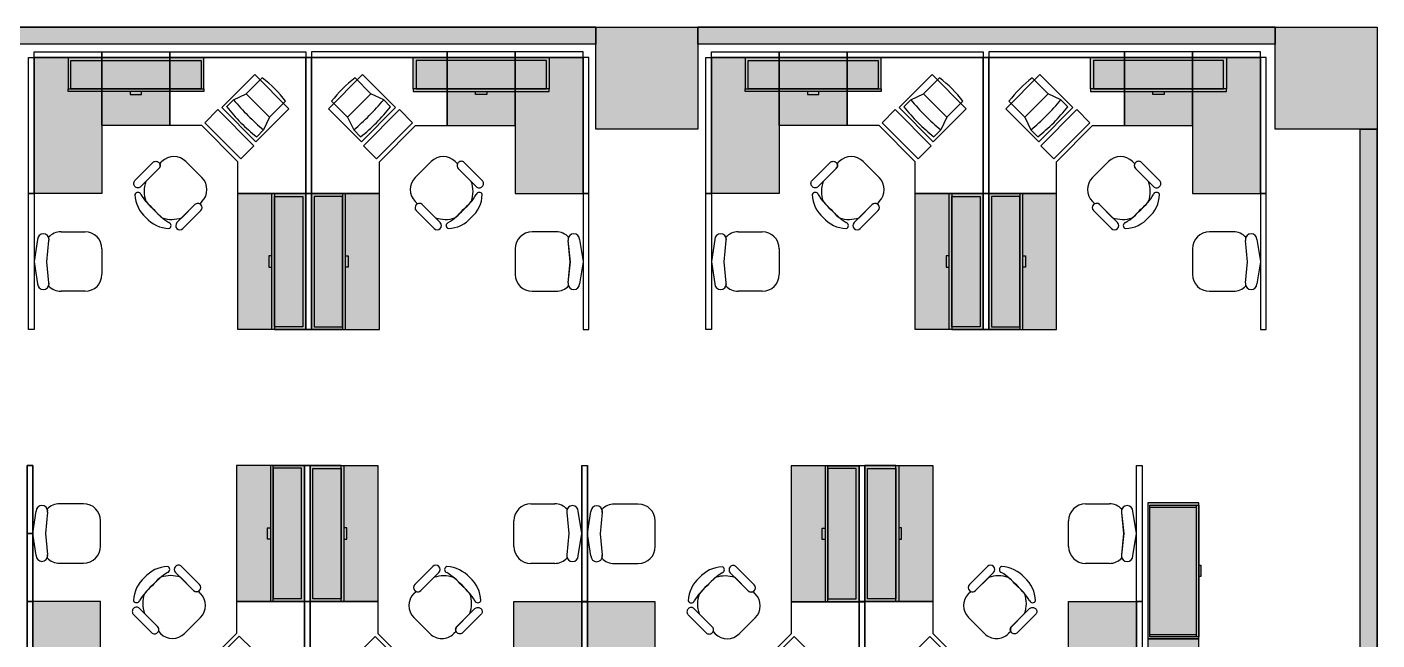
# Model space of a CAD drawing. Extents: x 3 to 120, y 2 to 103.
# Drawn here: x 80.25 to 120, y 26.97 to 45 of the extents above; entities that cross this region are included whole.
import ezdxf

# ---------------------------------------------------------------- set-up
doc = ezdxf.new("R2010")
doc.units = 0
doc.header["$LTSCALE"] = 1.44
doc.header["$MEASUREMENT"] = 0
for name, color, linetype in [('01_-_WALLS', 250, 'CONTINUOUS'), ('07_-_EQUPMENT', 2, 'CONTINUOUS'), ('12_-_FURNITURE', 5, 'CONTINUOUS'), ('13_-_WORKSTATIONS', 4, 'CONTINUOUS')]:
    doc.layers.add(name, color=color, linetype=linetype)

msp = doc.modelspace()

# ---------------------------------------------------------------- hatches: boundary and pattern name
at = {"layer": '01_-_WALLS'}
for points in [[(97, 44.5), (79.5, 44.5), (80, 45), (97, 45), (97, 44.75)], [(97, 42), (97, 45), (100, 45), (100, 42)], [(117, 44.5), (100, 44.5), (100, 44.75), (100, 45), (117, 45), (117, 44.75)], [(117, 42), (117, 45), (120, 45), (120, 42)], [(119.5, 23.006), (119.5, 42), (119.75, 42), (120, 42), (120, 23)]]:
    msp.add_hatch(color=256, dxfattribs=at).paths.add_polyline_path(points)
at = {"layer": '12_-_FURNITURE'}
h = msp.add_hatch(color=256, dxfattribs=at)
h.paths.add_polyline_path([(85.375, 44.017), (85.375, 43.183), (81.542, 43.183), (81.542, 44.017)])
h.paths.add_polyline_path([(85.458, 43.183), (85.458, 44.1), (81.458, 44.1), (81.458, 43.183), (81.542, 43.183), (81.542, 44.017), (85.375, 44.017), (85.375, 43.183)])
h.paths.add_polyline_path([(85.458, 43.1), (81.458, 43.1), (81.458, 43.183), (85.458, 43.183)])
h.paths.add_polyline_path([(83.625, 43.1), (83.292, 43.1), (83.292, 43.017), (83.625, 43.017)])
h = msp.add_hatch(color=256, dxfattribs=at)
h.paths.add_polyline_path([(91.708, 44.017), (91.708, 43.183), (95.542, 43.183), (95.542, 44.017)])
h.paths.add_polyline_path([(91.625, 43.183), (91.625, 44.1), (95.625, 44.1), (95.625, 43.183), (95.542, 43.183), (95.542, 44.017), (91.708, 44.017), (91.708, 43.183)])
h.paths.add_polyline_path([(91.625, 43.1), (95.625, 43.1), (95.625, 43.183), (91.625, 43.183)])
h.paths.add_polyline_path([(93.458, 43.1), (93.792, 43.1), (93.792, 43.017), (93.458, 43.017)])
h = msp.add_hatch(color=256, dxfattribs=at)
h.paths.add_polyline_path([(105.317, 44.017), (105.317, 43.183), (101.483, 43.183), (101.483, 44.017)])
h.paths.add_polyline_path([(105.4, 43.183), (105.4, 44.1), (101.4, 44.1), (101.4, 43.183), (101.483, 43.183), (101.483, 44.017), (105.317, 44.017), (105.317, 43.183)])
h.paths.add_polyline_path([(105.4, 43.1), (101.4, 43.1), (101.4, 43.183), (105.4, 43.183)])
h.paths.add_polyline_path([(103.567, 43.1), (103.233, 43.1), (103.233, 43.017), (103.567, 43.017)])
h = msp.add_hatch(color=256, dxfattribs=at)
h.paths.add_polyline_path([(111.65, 44.017), (111.65, 43.183), (115.483, 43.183), (115.483, 44.017)])
h.paths.add_polyline_path([(111.567, 43.183), (111.567, 44.1), (115.567, 44.1), (115.567, 43.183), (115.483, 43.183), (115.483, 44.017), (111.65, 44.017), (111.65, 43.183)])
h.paths.add_polyline_path([(111.567, 43.1), (115.567, 43.1), (115.567, 43.183), (111.567, 43.183)])
h.paths.add_polyline_path([(113.4, 43.1), (113.733, 43.1), (113.733, 43.017), (113.4, 43.017)])
h = msp.add_hatch(color=256, dxfattribs=at)
h.paths.add_polyline_path([(88.375, 36.183), (87.542, 36.183), (87.542, 40.017), (88.375, 40.017)])
h.paths.add_polyline_path([(87.542, 36.1), (88.458, 36.1), (88.458, 40.1), (87.542, 40.1), (87.542, 40.017), (88.375, 40.017), (88.375, 36.183), (87.542, 36.183)])
h.paths.add_polyline_path([(87.458, 36.1), (87.458, 40.1), (87.542, 40.1), (87.542, 36.1)])
h.paths.add_polyline_path([(87.458, 37.933), (87.458, 38.267), (87.375, 38.267), (87.375, 37.933)])
h = msp.add_hatch(color=256, dxfattribs=at)
h.paths.add_polyline_path([(88.708, 36.183), (89.542, 36.183), (89.542, 40.017), (88.708, 40.017)])
h.paths.add_polyline_path([(89.542, 36.1), (88.625, 36.1), (88.625, 40.1), (89.542, 40.1), (89.542, 40.017), (88.708, 40.017), (88.708, 36.183), (89.542, 36.183)])
h.paths.add_polyline_path([(89.625, 36.1), (89.625, 40.1), (89.542, 40.1), (89.542, 36.1)])
h.paths.add_polyline_path([(89.625, 37.933), (89.625, 38.267), (89.708, 38.267), (89.708, 37.933)])
h = msp.add_hatch(color=256, dxfattribs=at)
h.paths.add_polyline_path([(108.317, 36.183), (107.483, 36.183), (107.483, 40.017), (108.317, 40.017)])
h.paths.add_polyline_path([(107.483, 36.1), (108.4, 36.1), (108.4, 40.1), (107.483, 40.1), (107.483, 40.017), (108.317, 40.017), (108.317, 36.183), (107.483, 36.183)])
h.paths.add_polyline_path([(107.4, 36.1), (107.4, 40.1), (107.483, 40.1), (107.483, 36.1)])
h.paths.add_polyline_path([(107.4, 37.933), (107.4, 38.267), (107.317, 38.267), (107.317, 37.933)])
h = msp.add_hatch(color=256, dxfattribs=at)
h.paths.add_polyline_path([(108.65, 36.183), (109.483, 36.183), (109.483, 40.017), (108.65, 40.017)])
h.paths.add_polyline_path([(109.483, 36.1), (108.567, 36.1), (108.567, 40.1), (109.483, 40.1), (109.483, 40.017), (108.65, 40.017), (108.65, 36.183), (109.483, 36.183)])
h.paths.add_polyline_path([(109.567, 36.1), (109.567, 40.1), (109.483, 40.1), (109.483, 36.1)])
h.paths.add_polyline_path([(109.567, 37.933), (109.567, 38.267), (109.65, 38.267), (109.65, 37.933)])
h = msp.add_hatch(color=256, dxfattribs=at)
h.paths.add_polyline_path([(88.333, 32.019), (87.5, 32.019), (87.5, 28.185), (88.333, 28.185)])
h.paths.add_polyline_path([(87.5, 32.102), (88.417, 32.102), (88.417, 28.102), (87.5, 28.102), (87.5, 28.185), (88.333, 28.185), (88.333, 32.019), (87.5, 32.019)])
h.paths.add_polyline_path([(87.417, 32.102), (87.417, 28.102), (87.5, 28.102), (87.5, 32.102)])
h.paths.add_polyline_path([(87.417, 30.269), (87.417, 29.935), (87.333, 29.935), (87.333, 30.269)])
h = msp.add_hatch(color=256, dxfattribs=at)
h.paths.add_polyline_path([(88.667, 32.014), (89.5, 32.014), (89.5, 28.181), (88.667, 28.181)])
h.paths.add_polyline_path([(89.5, 32.097), (88.583, 32.097), (88.583, 28.097), (89.5, 28.097), (89.5, 28.181), (88.667, 28.181), (88.667, 32.014), (89.5, 32.014)])
h.paths.add_polyline_path([(89.583, 32.097), (89.583, 28.097), (89.5, 28.097), (89.5, 32.097)])
h.paths.add_polyline_path([(89.583, 30.264), (89.583, 29.931), (89.667, 29.931), (89.667, 30.264)])
h = msp.add_hatch(color=256, dxfattribs=at)
h.paths.add_polyline_path([(104.667, 32.009), (103.833, 32.009), (103.833, 28.176), (104.667, 28.176)])
h.paths.add_polyline_path([(103.833, 32.093), (104.75, 32.093), (104.75, 28.093), (103.833, 28.093), (103.833, 28.176), (104.667, 28.176), (104.667, 32.009), (103.833, 32.009)])
h.paths.add_polyline_path([(103.75, 32.093), (103.75, 28.093), (103.833, 28.093), (103.833, 32.093)])
h.paths.add_polyline_path([(103.75, 30.259), (103.75, 29.926), (103.667, 29.926), (103.667, 30.259)])
h = msp.add_hatch(color=256, dxfattribs=at)
h.paths.add_polyline_path([(105, 32.014), (105.833, 32.014), (105.833, 28.181), (105, 28.181)])
h.paths.add_polyline_path([(105.833, 32.097), (104.917, 32.097), (104.917, 28.097), (105.833, 28.097), (105.833, 28.181), (105, 28.181), (105, 32.014), (105.833, 32.014)])
h.paths.add_polyline_path([(105.917, 32.097), (105.917, 28.097), (105.833, 28.097), (105.833, 32.097)])
h.paths.add_polyline_path([(105.917, 30.264), (105.917, 29.931), (106, 29.931), (106, 30.264)])
for points in [[(113.25, 27), (114.75, 27), (114.75, 31), (113.25, 31)], [(113.25, 23), (114.75, 23), (114.75, 27), (113.25, 27)]]:
    msp.add_hatch(color=256, dxfattribs=at).paths.add_polyline_path(points)
h = msp.add_hatch(color=256, dxfattribs=at)
h.paths.add_polyline_path([(114.75, 28.833), (114.75, 29.167), (114.812, 29.167), (114.812, 28.833)])
h.paths.add_polyline_path([(113.312, 27.063), (113.312, 30.938), (114.75, 30.938), (114.75, 27.063)])
at = {"layer": '13_-_WORKSTATIONS'}
for points in [[(80.458, 44.1), (82.458, 44.1), (82.458, 40.1), (80.458, 40.1)], [(84.458, 44.1), (84.458, 42.1), (82.458, 42.1), (82.458, 44.1)], [(92.625, 44.1), (92.625, 42.1), (94.625, 42.1), (94.625, 44.1)], [(96.625, 44.1), (94.625, 44.1), (94.625, 40.1), (96.625, 40.1)], [(100.4, 44.1), (102.4, 44.1), (102.4, 40.1), (100.4, 40.1)], [(104.4, 44.1), (104.4, 42.1), (102.4, 42.1), (102.4, 44.1)], [(112.567, 44.1), (112.567, 42.1), (114.567, 42.1), (114.567, 44.1)], [(116.567, 44.1), (114.567, 44.1), (114.567, 40.1), (116.567, 40.1)], [(86.458, 40.1), (88.458, 40.1), (88.458, 36.1), (86.458, 36.1)], [(90.625, 40.1), (88.625, 40.1), (88.625, 36.1), (90.625, 36.1)], [(106.4, 40.1), (108.4, 40.1), (108.4, 36.1), (106.4, 36.1)], [(110.567, 40.1), (108.567, 40.1), (108.567, 36.1), (110.567, 36.1)], [(86.417, 28.102), (88.417, 28.102), (88.417, 32.102), (86.417, 32.102)], [(90.583, 28.097), (88.583, 28.097), (88.583, 32.097), (90.583, 32.097)], [(102.75, 28.093), (104.75, 28.093), (104.75, 32.093), (102.75, 32.093)], [(106.917, 28.097), (104.917, 28.097), (104.917, 32.097), (106.917, 32.097)], [(80.417, 24.102), (82.417, 24.102), (82.417, 28.102), (80.417, 28.102)], [(96.583, 24.097), (94.583, 24.097), (94.583, 28.097), (96.583, 28.097)], [(96.75, 24.093), (98.75, 24.093), (98.75, 28.093), (96.75, 28.093)], [(112.917, 24.097), (110.917, 24.097), (110.917, 28.097), (112.917, 28.097)]]:
    msp.add_hatch(color=256, dxfattribs=at).paths.add_polyline_path(points)

# ---------------------------------------------------------------- linework, layer by layer
at = {"layer": '01_-_WALLS', "linetype": 'CONTINUOUS'}
for points in [[(97, 44.5), (79.5, 44.5), (80, 45), (97, 45), (97, 44.75)], [(97, 42), (97, 45), (100, 45), (100, 42)], [(117, 44.5), (100, 44.5), (100, 44.75), (100, 45), (117, 45), (117, 44.75)], [(117, 42), (117, 45), (120, 45), (120, 42)], [(119.5, 23.006), (119.5, 42), (119.75, 42), (120, 42), (120, 23)]]:
    msp.add_lwpolyline(points, close=True, dxfattribs=at)
for points in [[(97, 44.75), (97, 45), (80, 45)], [(117, 44.75), (117, 45), (100, 45), (100, 44.75)], [(97, 44.75), (97, 44.5), (79.5, 44.5)], [(117, 44.75), (117, 44.5), (100, 44.5), (100, 44.75)], [(119.5, 23.006), (119.5, 42), (119.75, 42)], [(120, 23), (120, 42), (119.75, 42)]]:
    msp.add_lwpolyline(points, dxfattribs=at)
at = {"layer": '07_-_EQUPMENT', "linetype": 'CONTINUOUS'}
for p, q in [((86.705, 43.035), (87.175, 43.506)), ((90.378, 43.035), (89.908, 43.506)), ((106.647, 43.035), (107.117, 43.506)), ((110.32, 43.035), (109.85, 43.506)), ((86.331, 42.856), (86.705, 43.035)), ((86.705, 43.035), (87.395, 42.345)), ((87.395, 42.345), (86.705, 43.035)), ((90.378, 43.035), (89.688, 42.345)), ((89.688, 42.345), (90.378, 43.035)), ((90.753, 42.856), (90.378, 43.035)), ((106.272, 42.856), (106.647, 43.035)), ((106.647, 43.035), (107.337, 42.345)), ((107.337, 42.345), (106.647, 43.035)), ((110.32, 43.035), (109.63, 42.345)), ((109.63, 42.345), (110.32, 43.035)), ((110.694, 42.856), (110.32, 43.035)), ((86.129, 42.654), (86.331, 42.856)), ((87.865, 42.815), (87.395, 42.345)), ((89.218, 42.815), (89.688, 42.345)), ((90.955, 42.654), (90.753, 42.856)), ((106.07, 42.654), (106.272, 42.856)), ((107.807, 42.815), (107.337, 42.345)), ((109.16, 42.815), (109.63, 42.345)), ((110.896, 42.654), (110.694, 42.856)), ((87.395, 42.345), (87.215, 41.972)), ((89.688, 42.345), (89.869, 41.972)), ((107.337, 42.345), (107.156, 41.972)), ((109.63, 42.345), (109.81, 41.972)), ((87.215, 41.972), (87.013, 41.77)), ((89.869, 41.972), (90.071, 41.77)), ((107.156, 41.972), (106.954, 41.77)), ((109.81, 41.972), (110.012, 41.77))]:
    msp.add_line(p, q, dxfattribs=at)
for points in [[(85.984, 42.628), (86.957, 43.6), (87.958, 42.598), (86.986, 41.626)], [(91.099, 42.628), (90.127, 43.6), (89.125, 42.598), (90.097, 41.626)], [(105.926, 42.628), (106.898, 43.6), (107.9, 42.598), (106.928, 41.626)], [(111.041, 42.628), (110.068, 43.6), (109.067, 42.598), (110.039, 41.626)], [(85.483, 42.186), (85.866, 42.569), (86.927, 41.508), (86.544, 41.125)], [(91.6, 42.186), (91.217, 42.569), (90.156, 41.508), (90.539, 41.125)], [(105.425, 42.186), (105.808, 42.569), (106.869, 41.508), (106.486, 41.125)], [(111.542, 42.186), (111.159, 42.569), (110.098, 41.508), (110.481, 41.125)], [(85.442, 26.016), (85.825, 25.633), (86.885, 26.694), (86.502, 27.077)], [(91.558, 26.011), (91.175, 25.628), (90.115, 26.689), (90.498, 27.072)], [(101.775, 26.007), (102.158, 25.624), (103.219, 26.684), (102.836, 27.067)], [(107.892, 26.011), (107.509, 25.628), (106.448, 26.689), (106.831, 27.072)]]:
    msp.add_lwpolyline(points, close=True, dxfattribs=at)
for centre, major_axis, ratio, start_param, end_param in [((85.211, 40.851), (-2.335, -2.335), 0.986159, 2.991201, 3.291984), ((91.872, 40.851), (2.335, -2.335), 0.986159, -3.291984, -2.991201), ((105.153, 40.851), (-2.335, -2.335), 0.986159, 2.991201, 3.291984), ((111.814, 40.851), (2.335, -2.335), 0.986159, -3.291984, -2.991201), ((90.383, 46.024), (3.838, 3.838), 0.982026, 3.024081, 3.259104), ((92.77, 48.411), (6.014, 6.014), 0.982026, 3.066688, 3.216498), ((92.77, 48.411), (6.014, 6.014), 0.982026, -3.216498, -3.066688), ((84.314, 48.411), (-6.014, 6.014), 0.982026, -3.216498, -3.066688), ((84.314, 48.411), (-6.014, 6.014), 0.982026, 3.066688, 3.216498), ((86.701, 46.024), (-3.838, 3.838), 0.982026, -3.259104, -3.024081), ((110.324, 46.024), (3.838, 3.838), 0.982026, 3.024081, 3.259104), ((112.711, 48.411), (6.014, 6.014), 0.982026, 3.066688, 3.216498), ((112.711, 48.411), (6.014, 6.014), 0.982026, -3.216498, -3.066688), ((104.255, 48.411), (-6.014, 6.014), 0.982026, -3.216498, -3.066688), ((104.255, 48.411), (-6.014, 6.014), 0.982026, 3.066688, 3.216498), ((106.642, 46.024), (-3.838, 3.838), 0.982026, -3.259104, -3.024081)]:
    msp.add_ellipse(centre, major_axis=major_axis, ratio=ratio, start_param=start_param, end_param=end_param, dxfattribs=at)
at = {"layer": '12_-_FURNITURE', "linetype": 'CONTINUOUS'}
for p, q in [((84.16, 40.978), (84.224, 41.042)), ((84.931, 41.042), (85.402, 40.57)), ((92.153, 41.042), (91.681, 40.57)), ((92.924, 40.978), (92.859, 41.042)), ((104.101, 40.978), (104.166, 41.042)), ((104.872, 41.042), (105.344, 40.57)), ((112.094, 41.042), (111.623, 40.57)), ((112.865, 40.978), (112.801, 41.042)), ((83.751, 40.453), (84.135, 40.837)), ((93.332, 40.453), (92.949, 40.837)), ((103.693, 40.453), (104.076, 40.837)), ((113.274, 40.453), (112.89, 40.837)), ((84.665, 39.246), (85.195, 39.776)), ((85.195, 39.776), (84.809, 39.39)), ((85.402, 39.864), (85.338, 39.8)), ((91.681, 39.864), (91.746, 39.8)), ((92.419, 39.246), (91.888, 39.776)), ((91.889, 39.776), (92.275, 39.39)), ((104.606, 39.246), (105.137, 39.776)), ((105.136, 39.776), (104.75, 39.39)), ((105.344, 39.864), (105.279, 39.8)), ((111.623, 39.864), (111.687, 39.8)), ((111.83, 39.776), (112.216, 39.39)), ((112.36, 39.246), (111.83, 39.776)), ((85.372, 39.599), (84.842, 39.069)), ((91.711, 39.599), (92.242, 39.069)), ((105.314, 39.599), (104.783, 39.069)), ((111.653, 39.599), (112.183, 39.069)), ((81.252, 38.975), (81.958, 38.975)), ((95.832, 38.975), (95.126, 38.975)), ((101.193, 38.975), (101.899, 38.975)), ((115.773, 38.975), (115.067, 38.975)), ((80.562, 38.752), (80.459, 38.099)), ((80.834, 38.097), (80.895, 38.72)), ((80.837, 38.097), (80.897, 38.72)), ((96.247, 38.097), (96.186, 38.72)), ((96.249, 38.097), (96.189, 38.72)), ((96.521, 38.752), (96.625, 38.099)), ((100.504, 38.752), (100.4, 38.099)), ((100.776, 38.097), (100.836, 38.72)), ((100.778, 38.097), (100.839, 38.72)), ((116.188, 38.097), (116.128, 38.72)), ((116.191, 38.097), (116.13, 38.72)), ((116.463, 38.752), (116.566, 38.099)), ((82.458, 38.475), (82.458, 37.725)), ((94.625, 38.475), (94.625, 37.725)), ((102.4, 38.475), (102.4, 37.725)), ((114.567, 38.475), (114.567, 37.725)), ((80.459, 38.099), (80.458, 38.099)), ((80.458, 38.099), (80.459, 38.097)), ((80.459, 38.097), (80.458, 38.096)), ((80.458, 38.096), (80.459, 38.096)), ((80.459, 38.096), (80.562, 37.443)), ((80.895, 37.475), (80.834, 38.097)), ((80.897, 37.475), (80.837, 38.097)), ((96.186, 37.475), (96.247, 38.097)), ((96.189, 37.475), (96.249, 38.097)), ((96.625, 38.096), (96.521, 37.443)), ((96.625, 38.099), (96.625, 38.099)), ((96.625, 38.099), (96.625, 38.097)), ((96.625, 38.097), (96.625, 38.096)), ((96.625, 38.096), (96.625, 38.096)), ((100.4, 38.099), (100.4, 38.099)), ((100.4, 38.099), (100.4, 38.097)), ((100.4, 38.097), (100.4, 38.096)), ((100.4, 38.096), (100.4, 38.096)), ((100.4, 38.096), (100.504, 37.443)), ((100.836, 37.475), (100.776, 38.097)), ((100.839, 37.475), (100.778, 38.097)), ((116.128, 37.475), (116.188, 38.097)), ((116.13, 37.475), (116.191, 38.097)), ((116.566, 38.096), (116.463, 37.443)), ((116.566, 38.099), (116.567, 38.099)), ((116.567, 38.099), (116.566, 38.097)), ((116.566, 38.097), (116.567, 38.096)), ((116.567, 38.096), (116.566, 38.096)), ((81.457, 37.225), (81.252, 37.225)), ((81.958, 37.225), (81.457, 37.225)), ((95.126, 37.225), (95.626, 37.225)), ((95.626, 37.225), (95.832, 37.225)), ((101.399, 37.225), (101.193, 37.225)), ((101.899, 37.225), (101.399, 37.225)), ((115.067, 37.225), (115.568, 37.225)), ((115.568, 37.225), (115.773, 37.225)), ((80.417, 30.106), (80.52, 30.759)), ((80.853, 30.727), (80.792, 30.104)), ((80.856, 30.727), (80.795, 30.104)), ((81.415, 30.977), (81.21, 30.977)), ((81.916, 30.977), (81.415, 30.977)), ((95.084, 30.972), (95.585, 30.972)), ((95.585, 30.972), (95.79, 30.972)), ((96.144, 30.722), (96.205, 30.1)), ((96.147, 30.722), (96.208, 30.1)), ((96.583, 30.101), (96.48, 30.755)), ((96.75, 30.097), (96.854, 30.75)), ((97.186, 30.718), (97.126, 30.095)), ((97.189, 30.718), (97.128, 30.095)), ((97.749, 30.968), (97.543, 30.968)), ((98.249, 30.968), (97.749, 30.968)), ((111.417, 30.972), (111.918, 30.972)), ((111.918, 30.972), (112.123, 30.972)), ((112.478, 30.722), (112.538, 30.1)), ((112.48, 30.722), (112.541, 30.1)), ((112.916, 30.101), (112.813, 30.755)), ((113.312, 30.875), (114.688, 30.875)), ((114.688, 27.063), (114.688, 30.938)), ((82.417, 29.727), (82.417, 30.477)), ((94.583, 29.722), (94.583, 30.472)), ((98.75, 29.718), (98.75, 30.468)), ((110.917, 29.722), (110.917, 30.472)), ((80.417, 30.104), (80.417, 30.106)), ((80.417, 30.106), (80.417, 30.106)), ((80.417, 30.103), (80.417, 30.104)), ((80.52, 29.45), (80.417, 30.103)), ((80.417, 30.103), (80.417, 30.103)), ((80.792, 30.104), (80.853, 29.482)), ((80.795, 30.104), (80.856, 29.482)), ((96.205, 30.1), (96.144, 29.477)), ((96.208, 30.1), (96.147, 29.477)), ((96.48, 29.445), (96.583, 30.098)), ((96.583, 30.1), (96.583, 30.101)), ((96.583, 30.101), (96.583, 30.101)), ((96.583, 30.098), (96.583, 30.1)), ((96.583, 30.098), (96.583, 30.098)), ((96.75, 30.095), (96.75, 30.097)), ((96.75, 30.097), (96.75, 30.097)), ((96.75, 30.094), (96.75, 30.095)), ((96.854, 29.44), (96.75, 30.094)), ((96.75, 30.094), (96.75, 30.094)), ((97.126, 30.095), (97.186, 29.473)), ((97.128, 30.095), (97.189, 29.473)), ((112.538, 30.1), (112.478, 29.477)), ((112.541, 30.1), (112.48, 29.477)), ((112.813, 29.445), (112.916, 30.098)), ((112.916, 30.1), (112.917, 30.101)), ((112.917, 30.101), (112.916, 30.101)), ((112.917, 30.098), (112.916, 30.1)), ((112.916, 30.098), (112.917, 30.098)), ((81.21, 29.227), (81.916, 29.227)), ((85.33, 28.602), (84.8, 29.133)), ((91.67, 28.598), (92.2, 29.128)), ((95.79, 29.222), (95.084, 29.222)), ((97.543, 29.218), (98.249, 29.218)), ((101.664, 28.593), (101.133, 29.123)), ((108.003, 28.598), (108.533, 29.128)), ((112.123, 29.222), (111.417, 29.222)), ((84.623, 28.956), (85.153, 28.425)), ((85.153, 28.426), (84.767, 28.812)), ((92.377, 28.951), (91.847, 28.421)), ((91.847, 28.421), (92.233, 28.807)), ((100.956, 28.946), (101.487, 28.416)), ((101.486, 28.417), (101.1, 28.803)), ((108.71, 28.951), (108.18, 28.421)), ((108.18, 28.421), (108.566, 28.807)), ((85.36, 28.338), (85.296, 28.402)), ((91.64, 28.333), (91.704, 28.398)), ((101.694, 28.329), (101.629, 28.393)), ((107.973, 28.333), (108.037, 28.398)), ((83.709, 27.748), (84.093, 27.365)), ((84.889, 27.16), (85.36, 27.631)), ((92.111, 27.155), (91.64, 27.627)), ((93.291, 27.744), (92.907, 27.36)), ((100.043, 27.739), (100.426, 27.356)), ((101.222, 27.151), (101.694, 27.622)), ((108.444, 27.155), (107.973, 27.627)), ((109.624, 27.744), (109.24, 27.36)), ((84.118, 27.224), (84.182, 27.16)), ((92.882, 27.219), (92.818, 27.155)), ((100.451, 27.215), (100.516, 27.15)), ((109.215, 27.219), (109.151, 27.155)), ((113.312, 27.125), (114.688, 27.125))]:
    msp.add_line(p, q, dxfattribs=at)
for points in [[(85.458, 43.183), (85.458, 44.1), (81.458, 44.1), (81.458, 43.183), (81.542, 43.183), (81.542, 44.017), (85.375, 44.017), (85.375, 43.183)], [(85.375, 44.017), (85.375, 43.183), (81.542, 43.183), (81.542, 44.017)], [(91.625, 43.183), (91.625, 44.1), (95.625, 44.1), (95.625, 43.183), (95.542, 43.183), (95.542, 44.017), (91.708, 44.017), (91.708, 43.183)], [(91.708, 44.017), (91.708, 43.183), (95.542, 43.183), (95.542, 44.017)], [(105.4, 43.183), (105.4, 44.1), (101.4, 44.1), (101.4, 43.183), (101.483, 43.183), (101.483, 44.017), (105.317, 44.017), (105.317, 43.183)], [(105.317, 44.017), (105.317, 43.183), (101.483, 43.183), (101.483, 44.017)], [(111.567, 43.183), (111.567, 44.1), (115.567, 44.1), (115.567, 43.183), (115.483, 43.183), (115.483, 44.017), (111.65, 44.017), (111.65, 43.183)], [(111.65, 44.017), (111.65, 43.183), (115.483, 43.183), (115.483, 44.017)], [(85.458, 43.1), (81.458, 43.1), (81.458, 43.183), (85.458, 43.183)], [(83.625, 43.1), (83.292, 43.1), (83.292, 43.017), (83.625, 43.017)], [(91.625, 43.1), (95.625, 43.1), (95.625, 43.183), (91.625, 43.183)], [(93.458, 43.1), (93.792, 43.1), (93.792, 43.017), (93.458, 43.017)], [(105.4, 43.1), (101.4, 43.1), (101.4, 43.183), (105.4, 43.183)], [(103.567, 43.1), (103.233, 43.1), (103.233, 43.017), (103.567, 43.017)], [(111.567, 43.1), (115.567, 43.1), (115.567, 43.183), (111.567, 43.183)], [(113.4, 43.1), (113.733, 43.1), (113.733, 43.017), (113.4, 43.017)], [(87.458, 36.1), (87.458, 40.1), (87.542, 40.1), (87.542, 36.1)], [(87.542, 36.1), (88.458, 36.1), (88.458, 40.1), (87.542, 40.1), (87.542, 40.017), (88.375, 40.017), (88.375, 36.183), (87.542, 36.183)], [(88.375, 36.183), (87.542, 36.183), (87.542, 40.017), (88.375, 40.017)], [(89.542, 36.1), (88.625, 36.1), (88.625, 40.1), (89.542, 40.1), (89.542, 40.017), (88.708, 40.017), (88.708, 36.183), (89.542, 36.183)], [(88.708, 36.183), (89.542, 36.183), (89.542, 40.017), (88.708, 40.017)], [(89.625, 36.1), (89.625, 40.1), (89.542, 40.1), (89.542, 36.1)], [(107.4, 36.1), (107.4, 40.1), (107.483, 40.1), (107.483, 36.1)], [(107.483, 36.1), (108.4, 36.1), (108.4, 40.1), (107.483, 40.1), (107.483, 40.017), (108.317, 40.017), (108.317, 36.183), (107.483, 36.183)], [(108.317, 36.183), (107.483, 36.183), (107.483, 40.017), (108.317, 40.017)], [(109.483, 36.1), (108.567, 36.1), (108.567, 40.1), (109.483, 40.1), (109.483, 40.017), (108.65, 40.017), (108.65, 36.183), (109.483, 36.183)], [(108.65, 36.183), (109.483, 36.183), (109.483, 40.017), (108.65, 40.017)], [(109.567, 36.1), (109.567, 40.1), (109.483, 40.1), (109.483, 36.1)], [(87.458, 37.933), (87.458, 38.267), (87.375, 38.267), (87.375, 37.933)], [(89.625, 37.933), (89.625, 38.267), (89.708, 38.267), (89.708, 37.933)], [(107.4, 37.933), (107.4, 38.267), (107.317, 38.267), (107.317, 37.933)], [(109.567, 37.933), (109.567, 38.267), (109.65, 38.267), (109.65, 37.933)], [(87.417, 32.102), (87.417, 28.102), (87.5, 28.102), (87.5, 32.102)], [(87.5, 32.102), (88.417, 32.102), (88.417, 28.102), (87.5, 28.102), (87.5, 28.185), (88.333, 28.185), (88.333, 32.019), (87.5, 32.019)], [(88.333, 32.019), (87.5, 32.019), (87.5, 28.185), (88.333, 28.185)], [(89.5, 32.097), (88.583, 32.097), (88.583, 28.097), (89.5, 28.097), (89.5, 28.181), (88.667, 28.181), (88.667, 32.014), (89.5, 32.014)], [(88.667, 32.014), (89.5, 32.014), (89.5, 28.181), (88.667, 28.181)], [(89.583, 32.097), (89.583, 28.097), (89.5, 28.097), (89.5, 32.097)], [(103.75, 32.093), (103.75, 28.093), (103.833, 28.093), (103.833, 32.093)], [(103.833, 32.093), (104.75, 32.093), (104.75, 28.093), (103.833, 28.093), (103.833, 28.176), (104.667, 28.176), (104.667, 32.009), (103.833, 32.009)], [(104.667, 32.009), (103.833, 32.009), (103.833, 28.176), (104.667, 28.176)], [(105.833, 32.097), (104.917, 32.097), (104.917, 28.097), (105.833, 28.097), (105.833, 28.181), (105, 28.181), (105, 32.014), (105.833, 32.014)], [(105, 32.014), (105.833, 32.014), (105.833, 28.181), (105, 28.181)], [(105.917, 32.097), (105.917, 28.097), (105.833, 28.097), (105.833, 32.097)], [(113.25, 27), (114.75, 27), (114.75, 31), (113.25, 31)], [(113.312, 27.063), (113.312, 30.938), (114.75, 30.938), (114.75, 27.063)], [(87.417, 30.269), (87.417, 29.935), (87.333, 29.935), (87.333, 30.269)], [(89.583, 30.264), (89.583, 29.931), (89.667, 29.931), (89.667, 30.264)], [(103.75, 30.259), (103.75, 29.926), (103.667, 29.926), (103.667, 30.259)], [(105.917, 30.264), (105.917, 29.931), (106, 29.931), (106, 30.264)], [(114.75, 28.833), (114.75, 29.167), (114.812, 29.167), (114.812, 28.833)], [(113.25, 23), (114.75, 23), (114.75, 27), (113.25, 27)]]:
    msp.add_lwpolyline(points, close=True, dxfattribs=at)
for points in [[(84.135, 41.013, -0.414214), (84.135, 40.837), (83.605, 40.306, -0.414214), (83.428, 40.307, -0.414214), (83.428, 40.483), (83.958, 41.014, -0.414214)], [(92.948, 41.013, 0.414214), (92.949, 40.837), (93.479, 40.306, 0.414214), (93.655, 40.307, 0.414214), (93.656, 40.483), (93.126, 41.014, 0.414214)], [(104.077, 41.013, -0.414214), (104.076, 40.837), (103.546, 40.306, -0.414214), (103.37, 40.307, -0.414214), (103.369, 40.483), (103.899, 41.014, -0.414214)], [(112.89, 41.013, 0.414214), (112.89, 40.837), (113.42, 40.306, 0.414214), (113.597, 40.307, 0.414214), (113.597, 40.483), (113.067, 41.014, 0.414214)], [(84.093, 27.188, 0.414214), (84.093, 27.365), (83.563, 27.895, 0.414214), (83.386, 27.895, 0.414214), (83.386, 27.718), (83.916, 27.188, 0.414214)], [(92.907, 27.184, -0.414214), (92.907, 27.361), (93.437, 27.891, -0.414214), (93.614, 27.891, -0.414214), (93.614, 27.714), (93.084, 27.184, -0.414214)], [(100.427, 27.179, 0.414214), (100.426, 27.356), (99.896, 27.886, 0.414214), (99.72, 27.886, 0.414214), (99.719, 27.709), (100.249, 27.179, 0.414214)], [(109.24, 27.184, -0.414214), (109.24, 27.361), (109.77, 27.891, -0.414214), (109.947, 27.891, -0.414214), (109.947, 27.714), (109.417, 27.184, -0.414214)]]:
    msp.add_lwpolyline(points, format="xyb", close=True, dxfattribs=at)
for centre, radius, start, end in [((84.047, 40.925), 0.125, 314.8647, 24.9928), ((84.577, 40.689), 0.5, 44.9664, 134.9664), ((92.506, 40.689), 0.5, 45.0336, 135.0336), ((93.037, 40.925), 0.125, 155.0072, 225.1353), ((103.988, 40.925), 0.125, 314.8647, 24.9928), ((104.519, 40.689), 0.5, 44.9664, 134.9664), ((112.448, 40.689), 0.5, 45.0336, 135.0336), ((112.978, 40.925), 0.125, 155.0072, 225.1353), ((85.049, 40.217), 0.5, 315.0042, 45.0042), ((92.035, 40.217), 0.5, 134.9958, 224.9958), ((104.99, 40.217), 0.5, 315.0042, 45.0042), ((111.976, 40.217), 0.5, 134.9958, 224.9958), ((84.572, 40.159), 0.872, 160.2314, 199.1502), ((92.512, 40.159), 0.872, 340.8498, 19.7686), ((104.513, 40.159), 0.872, 160.2314, 199.1502), ((112.453, 40.159), 0.872, 340.8498, 19.7686), ((85.283, 39.688), 0.125, 44.8112, 134.8112), ((85.283, 39.687), 0.125, 63.9583, 134.8868), ((85.284, 39.687), 0.125, 315.1686, 45.1686), ((91.8, 39.687), 0.125, 134.8314, 224.8314), ((91.801, 39.688), 0.125, 45.1888, 135.1888), ((91.801, 39.687), 0.125, 45.1132, 116.0417), ((105.224, 39.687), 0.125, 63.9583, 134.8868), ((105.224, 39.688), 0.125, 44.8112, 134.8112), ((105.225, 39.687), 0.125, 315.1686, 45.1686), ((111.741, 39.687), 0.125, 134.8314, 224.8314), ((111.742, 39.688), 0.125, 45.1888, 135.1888), ((111.742, 39.687), 0.125, 45.1132, 116.0417), ((84.518, 40.212), 0.872, 250.9932, 289.4593), ((92.565, 40.212), 0.872, 250.5407, 289.0068), ((104.46, 40.212), 0.872, 250.9932, 289.4593), ((112.507, 40.212), 0.872, 250.5407, 289.0068), ((81.251, 38.474), 0.501, 89.9716, 137.0293), ((81.958, 38.475), 0.5, 0.0389, 90.0389), ((84.753, 39.157), 0.125, 134.8367, 224.8367), ((84.753, 39.158), 0.126, 225.0718, 315.0718), ((92.33, 39.158), 0.126, 224.9282, 314.9282), ((92.33, 39.157), 0.125, 315.1633, 45.1633), ((95.125, 38.475), 0.5, 89.9611, 179.9611), ((95.832, 38.474), 0.501, 42.9707, 90.0284), ((101.193, 38.474), 0.501, 89.9716, 137.0293), ((101.9, 38.475), 0.5, 0.0389, 90.0389), ((104.695, 39.157), 0.125, 134.8367, 224.8367), ((104.695, 39.158), 0.126, 225.0718, 315.0718), ((112.272, 39.158), 0.126, 224.9282, 314.9282), ((112.272, 39.157), 0.125, 315.1633, 45.1633), ((115.067, 38.475), 0.5, 89.9611, 179.9611), ((115.774, 38.474), 0.501, 42.9707, 90.0284), ((81.251, 37.726), 0.501, 223.2081, 270.0283), ((81.958, 37.725), 0.5, 269.9611, 359.9611), ((95.125, 37.725), 0.5, 180.0389, 270.0389), ((95.832, 37.726), 0.501, 269.9717, 316.7919), ((101.193, 37.726), 0.501, 223.2081, 270.0283), ((101.9, 37.725), 0.5, 269.9611, 359.9611), ((115.067, 37.725), 0.5, 180.0389, 270.0389), ((115.774, 37.726), 0.501, 269.9717, 316.7919), ((81.21, 30.476), 0.501, 89.9717, 136.7919), ((81.916, 30.477), 0.5, 0.0389, 90.0389), ((95.084, 30.472), 0.5, 89.9611, 179.9611), ((95.79, 30.472), 0.501, 43.2081, 90.0283), ((97.543, 30.467), 0.501, 89.9717, 136.7919), ((98.25, 30.467), 0.5, 0.0389, 90.0389), ((111.417, 30.472), 0.5, 89.9611, 179.9611), ((112.124, 30.472), 0.501, 43.2081, 90.0283), ((81.916, 29.727), 0.5, 269.9611, 359.9611), ((95.084, 29.723), 0.5, 180.0389, 270.0389), ((98.25, 29.718), 0.5, 269.9611, 359.9611), ((111.417, 29.723), 0.5, 180.0389, 270.0389), ((81.21, 29.727), 0.501, 222.9707, 270.0284), ((84.711, 29.044), 0.125, 135.1633, 225.1633), ((84.711, 29.044), 0.126, 44.9282, 134.9282), ((92.289, 29.039), 0.126, 45.0718, 135.0718), ((92.289, 29.04), 0.125, 314.8367, 44.8367), ((95.79, 29.723), 0.501, 269.9716, 317.0293), ((97.543, 29.718), 0.501, 222.9707, 270.0284), ((101.045, 29.035), 0.125, 135.1633, 225.1633), ((101.045, 29.035), 0.126, 44.9282, 134.9282), ((108.622, 29.039), 0.126, 45.0718, 135.0718), ((108.622, 29.04), 0.125, 314.8367, 44.8367), ((112.124, 29.723), 0.501, 269.9716, 317.0293), ((84.477, 27.99), 0.872, 70.5407, 109.0068), ((92.523, 27.985), 0.872, 70.9932, 109.4593), ((100.81, 27.981), 0.872, 70.5407, 109.0068), ((108.857, 27.985), 0.872, 70.9932, 109.4593), ((84.53, 28.043), 0.872, 160.8498, 199.7686), ((85.241, 28.515), 0.125, 225.1132, 296.0417), ((85.241, 28.514), 0.125, 225.1888, 315.1888), ((85.242, 28.515), 0.125, 314.8314, 44.8314), ((85.007, 27.985), 0.5, 314.9958, 44.9958), ((91.993, 27.98), 0.5, 135.0042, 225.0042), ((91.758, 28.51), 0.125, 135.1686, 225.1686), ((91.759, 28.509), 0.125, 224.8112, 314.8112), ((91.759, 28.51), 0.125, 243.9583, 314.8868), ((92.47, 28.039), 0.872, 340.2314, 19.1502), ((100.863, 28.034), 0.872, 160.8498, 199.7686), ((101.574, 28.505), 0.125, 225.1132, 296.0417), ((101.574, 28.505), 0.125, 225.1888, 315.1888), ((101.575, 28.505), 0.125, 314.8314, 44.8314), ((101.34, 27.975), 0.5, 314.9958, 44.9958), ((108.326, 27.98), 0.5, 135.0042, 225.0042), ((108.091, 28.51), 0.125, 135.1686, 225.1686), ((108.092, 28.509), 0.125, 224.8112, 314.8112), ((108.092, 28.51), 0.125, 243.9583, 314.8868), ((108.803, 28.039), 0.872, 340.2314, 19.1502), ((84.005, 27.277), 0.125, 335.0072, 45.1353), ((84.535, 27.513), 0.5, 225.0336, 315.0336), ((92.465, 27.509), 0.5, 224.9664, 314.9664), ((92.995, 27.272), 0.125, 134.8647, 204.9928), ((100.338, 27.267), 0.125, 335.0072, 45.1353), ((100.869, 27.504), 0.5, 225.0336, 315.0336), ((108.798, 27.509), 0.5, 224.9664, 314.9664), ((109.328, 27.272), 0.125, 134.8647, 204.9928)]:
    msp.add_arc(centre, radius, start, end, dxfattribs=at)
for centre, major_axis, ratio, start_param, end_param in [((83.517, 40.041), (0.0664, -0.0664), 0.999847, 1.128537, 3.584433), ((84.363, 40.103), (0.661, -0.661), 0.999847, 3.960516, 4.786549), ((85.085, 40.961), (1.221, -1.221), 0.999847, 4.467833, 4.808201), ((87.428, 43.077), (3.451, -3.451), 0.999847, 4.643397, 4.784239), ((89.656, 43.077), (3.451, 3.451), 0.999847, 4.640539, 4.781381), ((91.998, 40.961), (1.221, 1.221), 0.999847, 4.616577, 4.956945), ((92.72, 40.103), (0.661, 0.661), 0.999847, 4.638229, 5.464262), ((93.566, 40.041), (0.0664, 0.0664), 0.999847, 5.840345, 8.296241), ((103.459, 40.041), (0.0664, -0.0664), 0.999847, 1.128537, 3.584433), ((104.305, 40.103), (0.661, -0.661), 0.999847, 3.960516, 4.786549), ((105.027, 40.961), (1.221, -1.221), 0.999847, 4.467833, 4.808201), ((107.369, 43.077), (3.451, -3.451), 0.999847, 4.643397, 4.784239), ((109.597, 43.077), (3.451, 3.451), 0.999847, 4.640539, 4.781381), ((111.94, 40.961), (1.221, 1.221), 0.999847, 4.616577, 4.956945), ((112.662, 40.103), (0.661, 0.661), 0.999847, 4.638229, 5.464262), ((113.508, 40.041), (0.0664, 0.0664), 0.999847, 5.840345, 8.296241), ((84.47, 40.023), (0.674, -0.674), 0.999847, 4.646306, 5.45596), ((85.352, 40.766), (1.257, -1.257), 0.999847, 4.62146, 4.95205), ((91.731, 40.766), (1.257, 1.257), 0.999847, 4.472728, 4.803318), ((92.614, 40.023), (0.674, 0.674), 0.999847, 3.968818, 4.778472), ((104.411, 40.023), (0.674, -0.674), 0.999847, 4.646306, 5.45596), ((105.294, 40.766), (1.257, -1.257), 0.999847, 4.62146, 4.95205), ((111.673, 40.766), (1.257, 1.257), 0.999847, 4.472728, 4.803318), ((112.555, 40.023), (0.674, 0.674), 0.999847, 3.968818, 4.778472), ((84.401, 39.159), (0.0659, -0.0659), 0.999847, 5.81919, 8.31637), ((92.683, 39.159), (0.0659, 0.0659), 0.999847, 1.108408, 3.605588), ((104.342, 39.159), (0.0659, -0.0659), 0.999847, 5.81919, 8.31637), ((112.624, 39.159), (0.0659, 0.0659), 0.999847, 1.108408, 3.605588), ((80.731, 38.752), (0.169, 0), 0.993661, -4.712389, -3.141593), ((80.731, 38.752), (0.169, 0), 0.993661, 0, 1.570796), ((80.729, 38.752), (0.169, 0), 0.993661, 0, 0.386815), ((80.729, 38.752), (0.169, 0), 0.993661, -0.193216, 0), ((80.731, 38.752), (0.169, 0), 0.993661, -0.193216, 0), ((96.352, 38.752), (-0.169, 0), 0.993661, -1.570796, 0), ((96.352, 38.752), (-0.169, 0), 0.993661, 0, 0.193216), ((96.355, 38.752), (-0.169, 0), 0.993661, -0.386815, 0), ((96.355, 38.752), (-0.169, 0), 0.993661, 0, 0.193216), ((96.352, 38.752), (-0.169, 0), 0.993661, 3.141593, 4.712389), ((100.673, 38.752), (0.169, 0), 0.993661, -4.712389, -3.141593), ((100.673, 38.752), (0.169, 0), 0.993661, 0, 1.570796), ((100.67, 38.752), (0.169, 0), 0.993661, 0, 0.386815), ((100.67, 38.752), (0.169, 0), 0.993661, -0.193216, 0), ((100.673, 38.752), (0.169, 0), 0.993661, -0.193216, 0), ((116.294, 38.752), (-0.169, 0), 0.993661, -1.570796, 0), ((116.294, 38.752), (-0.169, 0), 0.993661, 0, 0.193216), ((116.296, 38.752), (-0.169, 0), 0.993661, -0.386815, 0), ((116.296, 38.752), (-0.169, 0), 0.993661, 0, 0.193216), ((116.294, 38.752), (-0.169, 0), 0.993661, 3.141593, 4.712389), ((80.731, 37.443), (-0.169, 0), 0.993661, 0, 1.570796), ((80.731, 37.443), (-0.169, 0), 0.993661, -4.712389, -3.141593), ((80.729, 37.443), (-0.169, 0), 0.993661, 2.777625, 3.141593), ((80.729, 37.443), (-0.169, 0), 0.993661, -3.141593, -2.948377), ((80.731, 37.443), (-0.169, 0), 0.993661, -3.141593, -2.948377), ((96.352, 37.443), (0.169, 0), 0.993661, 2.948377, 3.141593), ((96.352, 37.443), (0.169, 0), 0.993661, 3.141593, 4.712389), ((96.355, 37.443), (0.169, 0), 0.993661, 2.948377, 3.141593), ((96.355, 37.443), (0.169, 0), 0.993661, -3.141593, -2.777625), ((96.352, 37.443), (0.169, 0), 0.993661, -1.570796, 0), ((100.673, 37.443), (-0.169, 0), 0.993661, 0, 1.570796), ((100.673, 37.443), (-0.169, 0), 0.993661, -4.712389, -3.141593), ((100.67, 37.443), (-0.169, 0), 0.993661, 2.777625, 3.141593), ((100.67, 37.443), (-0.169, 0), 0.993661, -3.141593, -2.948377), ((100.673, 37.443), (-0.169, 0), 0.993661, -3.141593, -2.948377), ((116.294, 37.443), (0.169, 0), 0.993661, 2.948377, 3.141593), ((116.294, 37.443), (0.169, 0), 0.993661, 3.141593, 4.712389), ((116.296, 37.443), (0.169, 0), 0.993661, 2.948377, 3.141593), ((116.296, 37.443), (0.169, 0), 0.993661, -3.141593, -2.777625), ((116.294, 37.443), (0.169, 0), 0.993661, -1.570796, 0), ((80.69, 30.759), (-0.169, 0), 0.993661, -1.570796, 0), ((80.69, 30.759), (-0.169, 0), 0.993661, 3.141593, 4.712389), ((80.687, 30.759), (-0.169, 0), 0.993661, -3.141593, -2.777625), ((80.687, 30.759), (-0.169, 0), 0.993661, 2.948377, 3.141593), ((80.69, 30.759), (-0.169, 0), 0.993661, 2.948377, 3.141593), ((96.31, 30.755), (0.169, 0), 0.993661, -4.712389, -3.141593), ((96.31, 30.755), (0.169, 0), 0.993661, -3.141593, -2.948377), ((96.313, 30.755), (0.169, 0), 0.993661, 2.777625, 3.141593), ((96.313, 30.755), (0.169, 0), 0.993661, -3.141593, -2.948377), ((96.31, 30.755), (0.169, 0), 0.993661, 0, 1.570796), ((97.023, 30.75), (-0.169, 0), 0.993661, -1.570796, 0), ((97.023, 30.75), (-0.169, 0), 0.993661, 3.141593, 4.712389), ((97.02, 30.75), (-0.169, 0), 0.993661, -3.141593, -2.777625), ((97.02, 30.75), (-0.169, 0), 0.993661, 2.948377, 3.141593), ((97.023, 30.75), (-0.169, 0), 0.993661, 2.948377, 3.141593), ((112.644, 30.755), (0.169, 0), 0.993661, -4.712389, -3.141593), ((112.644, 30.755), (0.169, 0), 0.993661, -3.141593, -2.948377), ((112.646, 30.755), (0.169, 0), 0.993661, 2.777625, 3.141593), ((112.646, 30.755), (0.169, 0), 0.993661, -3.141593, -2.948377), ((112.644, 30.755), (0.169, 0), 0.993661, 0, 1.570796), ((80.69, 29.45), (0.169, 0), 0.993661, 3.141593, 4.712389), ((80.69, 29.45), (0.169, 0), 0.993661, -1.570796, 0), ((80.687, 29.45), (0.169, 0), 0.993661, -0.386815, 0), ((80.687, 29.45), (0.169, 0), 0.993661, 0, 0.193216), ((80.69, 29.45), (0.169, 0), 0.993661, 0, 0.193216), ((96.31, 29.445), (-0.169, 0), 0.993661, -0.193216, 0), ((96.31, 29.445), (-0.169, 0), 0.993661, 0, 1.570796), ((96.313, 29.445), (-0.169, 0), 0.993661, -0.193216, 0), ((96.313, 29.445), (-0.169, 0), 0.993661, 0, 0.386815), ((96.31, 29.445), (-0.169, 0), 0.993661, -4.712389, -3.141593), ((97.023, 29.44), (0.169, 0), 0.993661, 3.141593, 4.712389), ((97.023, 29.44), (0.169, 0), 0.993661, -1.570796, 0), ((97.02, 29.44), (0.169, 0), 0.993661, -0.386815, 0), ((97.02, 29.44), (0.169, 0), 0.993661, 0, 0.193216), ((97.023, 29.44), (0.169, 0), 0.993661, 0, 0.193216), ((112.644, 29.445), (-0.169, 0), 0.993661, -0.193216, 0), ((112.644, 29.445), (-0.169, 0), 0.993661, 0, 1.570796), ((112.646, 29.445), (-0.169, 0), 0.993661, -0.193216, 0), ((112.646, 29.445), (-0.169, 0), 0.993661, 0, 0.386815), ((112.644, 29.445), (-0.169, 0), 0.993661, -4.712389, -3.141593), ((84.428, 28.179), (-0.674, -0.674), 0.999847, 3.968818, 4.778472), ((84.359, 29.043), (-0.0659, -0.0659), 0.999847, 1.108408, 3.605588), ((92.641, 29.038), (-0.0659, 0.0659), 0.999847, 5.81919, 8.31637), ((92.572, 28.174), (-0.674, 0.674), 0.999847, 4.646306, 5.45596), ((100.761, 28.169), (-0.674, -0.674), 0.999847, 3.968818, 4.778472), ((100.692, 29.034), (-0.0659, -0.0659), 0.999847, 1.108408, 3.605588), ((108.974, 29.038), (-0.0659, 0.0659), 0.999847, 5.81919, 8.31637), ((108.905, 28.174), (-0.674, 0.674), 0.999847, 4.646306, 5.45596), ((84.321, 28.098), (-0.661, -0.661), 0.999847, 4.638229, 5.464262), ((87.386, 25.125), (-3.451, -3.451), 0.999847, 4.640539, 4.781381), ((85.311, 27.436), (-1.257, -1.257), 0.999847, 4.472728, 4.803318), ((91.689, 27.431), (-1.257, 1.257), 0.999847, 4.62146, 4.95205), ((89.614, 25.121), (-3.451, 3.451), 0.999847, 4.643397, 4.784239), ((92.679, 28.094), (-0.661, 0.661), 0.999847, 3.960516, 4.786549), ((100.655, 28.089), (-0.661, -0.661), 0.999847, 4.638229, 5.464262), ((103.719, 25.116), (-3.451, -3.451), 0.999847, 4.640539, 4.781381), ((101.644, 27.426), (-1.257, -1.257), 0.999847, 4.472728, 4.803318), ((108.023, 27.431), (-1.257, 1.257), 0.999847, 4.62146, 4.95205), ((105.947, 25.121), (-3.451, 3.451), 0.999847, 4.643397, 4.784239), ((109.012, 28.094), (-0.661, 0.661), 0.999847, 3.960516, 4.786549), ((85.044, 27.241), (-1.221, -1.221), 0.999847, 4.616577, 4.956945), ((91.956, 27.236), (-1.221, 1.221), 0.999847, 4.467833, 4.808201), ((101.377, 27.232), (-1.221, -1.221), 0.999847, 4.616577, 4.956945), ((108.29, 27.236), (-1.221, 1.221), 0.999847, 4.467833, 4.808201), ((83.475, 28.161), (-0.0664, -0.0664), 0.999847, 5.840345, 8.296241), ((93.525, 28.157), (-0.0664, 0.0664), 0.999847, 1.128537, 3.584433), ((99.809, 28.152), (-0.0664, -0.0664), 0.999847, 5.840345, 8.296241), ((109.858, 28.157), (-0.0664, 0.0664), 0.999847, 1.128537, 3.584433)]:
    msp.add_ellipse(centre, major_axis=major_axis, ratio=ratio, start_param=start_param, end_param=end_param, dxfattribs=at)
at = {"layer": '13_-_WORKSTATIONS', "linetype": 'CONTINUOUS'}
for points in [[(82.458, 44.1), (80.458, 44.1), (80.458, 44.267), (82.458, 44.267)], [(84.458, 44.1), (82.458, 44.1), (82.458, 44.267), (84.458, 44.267)], [(88.458, 44.1), (84.458, 44.1), (84.458, 44.267), (88.458, 44.267)], [(88.625, 44.1), (92.625, 44.1), (92.625, 44.267), (88.625, 44.267)], [(92.625, 44.1), (94.625, 44.1), (94.625, 44.267), (92.625, 44.267)], [(94.625, 44.1), (96.625, 44.1), (96.625, 44.267), (94.625, 44.267)], [(102.4, 44.1), (100.4, 44.1), (100.4, 44.267), (102.4, 44.267)], [(104.4, 44.1), (102.4, 44.1), (102.4, 44.267), (104.4, 44.267)], [(108.4, 44.1), (104.4, 44.1), (104.4, 44.267), (108.4, 44.267)], [(108.567, 44.1), (112.567, 44.1), (112.567, 44.267), (108.567, 44.267)], [(112.567, 44.1), (114.567, 44.1), (114.567, 44.267), (112.567, 44.267)], [(114.567, 44.1), (116.567, 44.1), (116.567, 44.267), (114.567, 44.267)], [(80.458, 44.1), (80.458, 40.1), (80.292, 40.1), (80.292, 44.1)], [(80.458, 44.1), (82.458, 44.1), (82.458, 40.1), (80.458, 40.1)], [(84.458, 44.1), (84.458, 42.1), (82.458, 42.1), (82.458, 44.1)], [(84.458, 44.1), (88.458, 44.1), (88.458, 40.1), (86.458, 40.1), (86.458, 41.039), (85.398, 42.1), (84.458, 42.1)], [(88.625, 44.1), (88.625, 40.1), (88.458, 40.1), (88.458, 44.1)], [(88.458, 44.1), (88.458, 40.1), (88.625, 40.1), (88.625, 44.1)], [(92.625, 44.1), (88.625, 44.1), (88.625, 40.1), (90.625, 40.1), (90.625, 41.039), (91.686, 42.1), (92.625, 42.1)], [(92.625, 44.1), (92.625, 42.1), (94.625, 42.1), (94.625, 44.1)], [(96.625, 44.1), (94.625, 44.1), (94.625, 40.1), (96.625, 40.1)], [(96.625, 44.1), (96.625, 40.1), (96.792, 40.1), (96.792, 44.1)], [(100.4, 44.1), (100.4, 40.1), (100.233, 40.1), (100.233, 44.1)], [(100.4, 44.1), (102.4, 44.1), (102.4, 40.1), (100.4, 40.1)], [(104.4, 44.1), (104.4, 42.1), (102.4, 42.1), (102.4, 44.1)], [(104.4, 44.1), (108.4, 44.1), (108.4, 40.1), (106.4, 40.1), (106.4, 41.039), (105.339, 42.1), (104.4, 42.1)], [(108.567, 44.1), (108.567, 40.1), (108.4, 40.1), (108.4, 44.1)], [(108.4, 44.1), (108.4, 40.1), (108.567, 40.1), (108.567, 44.1)], [(112.567, 44.1), (108.567, 44.1), (108.567, 40.1), (110.567, 40.1), (110.567, 41.039), (111.627, 42.1), (112.567, 42.1)], [(112.567, 44.1), (112.567, 42.1), (114.567, 42.1), (114.567, 44.1)], [(116.567, 44.1), (114.567, 44.1), (114.567, 40.1), (116.567, 40.1)], [(116.567, 44.1), (116.567, 40.1), (116.733, 40.1), (116.733, 44.1)], [(80.458, 40.1), (80.458, 36.1), (80.292, 36.1), (80.292, 40.1)], [(86.458, 40.1), (88.458, 40.1), (88.458, 36.1), (86.458, 36.1)], [(88.625, 40.1), (88.625, 36.1), (88.458, 36.1), (88.458, 40.1)], [(88.458, 40.1), (88.458, 36.1), (88.625, 36.1), (88.625, 40.1)], [(90.625, 40.1), (88.625, 40.1), (88.625, 36.1), (90.625, 36.1)], [(96.625, 40.1), (96.625, 36.1), (96.792, 36.1), (96.792, 40.1)], [(100.4, 40.1), (100.4, 36.1), (100.233, 36.1), (100.233, 40.1)], [(106.4, 40.1), (108.4, 40.1), (108.4, 36.1), (106.4, 36.1)], [(108.567, 40.1), (108.567, 36.1), (108.4, 36.1), (108.4, 40.1)], [(108.4, 40.1), (108.4, 36.1), (108.567, 36.1), (108.567, 40.1)], [(110.567, 40.1), (108.567, 40.1), (108.567, 36.1), (110.567, 36.1)], [(116.567, 40.1), (116.567, 36.1), (116.733, 36.1), (116.733, 40.1)], [(80.25, 30.104), (80.25, 32.104), (80.417, 32.104), (80.417, 30.104)], [(80.417, 28.102), (80.417, 32.102), (80.25, 32.102), (80.25, 28.102)], [(86.417, 28.102), (88.417, 28.102), (88.417, 32.102), (86.417, 32.102)], [(88.583, 28.102), (88.583, 32.102), (88.417, 32.102), (88.417, 28.102)], [(88.417, 28.097), (88.417, 32.097), (88.583, 32.097), (88.583, 28.097)], [(90.583, 28.097), (88.583, 28.097), (88.583, 32.097), (90.583, 32.097)], [(96.583, 28.097), (96.583, 32.097), (96.75, 32.097), (96.75, 28.097)], [(96.75, 28.093), (96.75, 32.093), (96.583, 32.093), (96.583, 28.093)], [(102.75, 28.093), (104.75, 28.093), (104.75, 32.093), (102.75, 32.093)], [(104.75, 28.097), (104.75, 32.097), (104.917, 32.097), (104.917, 28.097)], [(104.917, 28.093), (104.917, 32.093), (104.75, 32.093), (104.75, 28.093)], [(106.917, 28.097), (104.917, 28.097), (104.917, 32.097), (106.917, 32.097)], [(112.917, 28.097), (112.917, 32.097), (113.083, 32.097), (113.083, 28.097)], [(80.25, 28.104), (80.25, 30.104), (80.417, 30.104), (80.417, 28.104)], [(80.25, 24.104), (80.25, 28.104), (80.417, 28.104), (80.417, 24.104)], [(80.417, 24.102), (80.417, 28.102), (80.25, 28.102), (80.25, 24.102)], [(80.417, 24.102), (82.417, 24.102), (82.417, 28.102), (80.417, 28.102)], [(84.417, 24.102), (88.417, 24.102), (88.417, 28.102), (86.417, 28.102), (86.417, 27.163), (85.356, 26.102), (84.417, 26.102)], [(88.583, 24.102), (88.583, 28.102), (88.417, 28.102), (88.417, 24.102)], [(88.417, 24.097), (88.417, 28.097), (88.583, 28.097), (88.583, 24.097)], [(92.583, 24.097), (88.583, 24.097), (88.583, 28.097), (90.583, 28.097), (90.583, 27.158), (91.644, 26.097), (92.583, 26.097)], [(96.583, 24.097), (94.583, 24.097), (94.583, 28.097), (96.583, 28.097)], [(96.583, 24.097), (96.583, 28.097), (96.75, 28.097), (96.75, 24.097)], [(96.75, 24.093), (96.75, 28.093), (96.583, 28.093), (96.583, 24.093)], [(96.75, 24.093), (98.75, 24.093), (98.75, 28.093), (96.75, 28.093)], [(100.75, 24.093), (104.75, 24.093), (104.75, 28.093), (102.75, 28.093), (102.75, 27.153), (101.689, 26.093), (100.75, 26.093)], [(104.75, 24.097), (104.75, 28.097), (104.917, 28.097), (104.917, 24.097)], [(104.917, 24.093), (104.917, 28.093), (104.75, 28.093), (104.75, 24.093)], [(108.917, 24.097), (104.917, 24.097), (104.917, 28.097), (106.917, 28.097), (106.917, 27.158), (107.977, 26.097), (108.917, 26.097)], [(112.917, 24.097), (110.917, 24.097), (110.917, 28.097), (112.917, 28.097)], [(112.917, 24.097), (112.917, 28.097), (113.083, 28.097), (113.083, 24.097)]]:
    msp.add_lwpolyline(points, close=True, dxfattribs=at)

doc.saveas('drawing.dxf')
